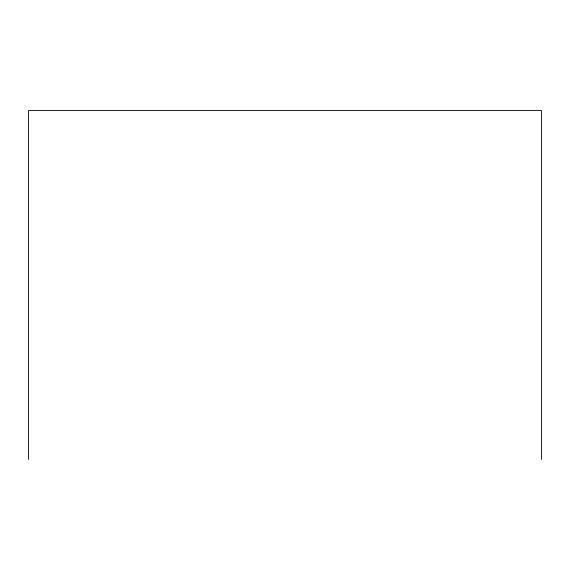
<?xml version="1.0" encoding="UTF-8"?>
<svg xmlns="http://www.w3.org/2000/svg" width="570" height="570" viewBox="0 0 570 570"><rect width="100%" height="100%" fill="white"/><g stroke="black" fill="none" stroke-linecap="round" stroke-linejoin="round"><path stroke-width="0.85" d="M541.5 459.449L541.5 110.552L28.5 110.552L28.5 459.449"/></g></svg>
